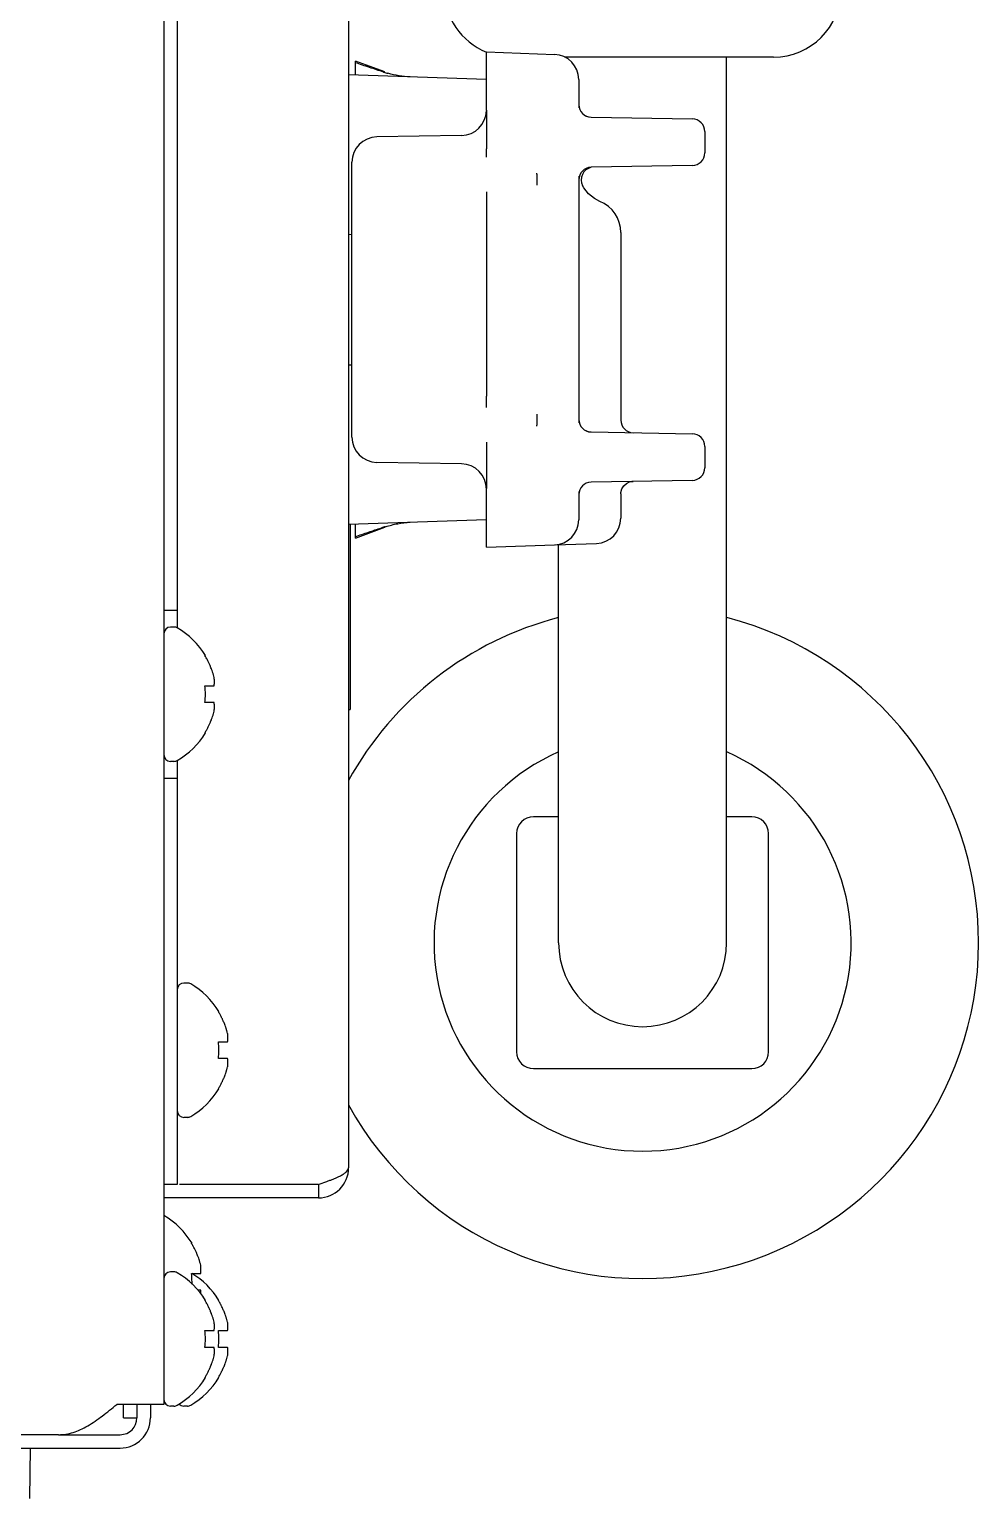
# Model space of a CAD drawing. Header units: millimetres. Extents: x -3169 to 1166, y -4146 to -91.
# Drawn here: x -1307 to -1250.5, y -2391.1 to -2303.6 of the extents above; entities that cross this region are included whole.
import ezdxf

# ---------------------------------------------------------------- set-up
doc = ezdxf.new("R2010")
doc.units = ezdxf.units.MM
doc.header["$LTSCALE"] = 23.1
doc.layers.get('0').update_dxf_attribs({"linetype": 'CONTINUOUS'})

msp = doc.modelspace()

# ---------------------------------------------------------------- linework, layer by layer
for p, q in [((-1299.016, -1491.962), (-1299.016, -2385.462)), ((-1298.216, -2285.162), (-1298.216, -2339.216)), ((-1288.016, -2285.062), (-1288.016, -2371.362)), ((-1285.856, -2306.101), (-1287.616, -2305.462)), ((-1287.616, -2306.284), (-1287.616, -2305.462)), ((-1279.816, -2304.912), (-1275.764, -2305.053)), ((-1279.816, -2308.381), (-1279.816, -2304.912)), ((-1262.717, -2305.212), (-1275.169, -2305.212)), ((-1265.516, -2357.962), (-1265.516, -2305.212)), ((-1279.816, -2306.557), (-1288.016, -2306.27)), ((-1274.316, -2306.552), (-1274.316, -2308.235)), ((-1279.816, -2308.381), (-1279.816, -2308.411)), ((-1279.816, -2308.411), (-1279.816, -2310.677)), ((-1273.579, -2308.793), (-1267.553, -2308.899)), ((-1281.29, -2309.881), (-1286.342, -2309.969)), ((-1266.816, -2309.649), (-1266.816, -2310.924)), ((-1287.816, -2327.854), (-1287.816, -2311.469)), ((-1267.553, -2311.674), (-1273.579, -2311.78)), ((-1276.816, -2312.189), (-1276.816, -2312.845)), ((-1274.316, -2312.316), (-1274.316, -2327.007)), ((-1279.816, -2313.909), (-1279.816, -2325.414)), ((-1288.016, -2315.77), (-1287.816, -2315.777)), ((-1271.816, -2315.662), (-1271.816, -2326.837)), ((-1288.016, -2323.553), (-1287.816, -2323.546)), ((-1276.816, -2326.478), (-1276.816, -2327.134)), ((-1273.579, -2327.543), (-1267.553, -2327.649)), ((-1266.816, -2328.399), (-1266.816, -2329.674)), ((-1281.29, -2329.442), (-1286.342, -2329.354)), ((-1279.816, -2328.646), (-1279.816, -2330.912)), ((-1279.816, -2334.412), (-1279.816, -2330.942)), ((-1274.316, -2331.088), (-1274.316, -2332.771)), ((-1267.553, -2330.424), (-1273.579, -2330.53)), ((-1271.816, -2331.236), (-1271.816, -2332.684)), ((-1279.816, -2332.766), (-1288.016, -2333.053)), ((-1287.916, -2333.049), (-1287.916, -2344.062)), ((-1287.616, -2333.862), (-1287.616, -2333.039)), ((-1287.616, -2333.862), (-1285.856, -2333.222)), ((-1279.816, -2334.412), (-1275.764, -2334.27)), ((-1275.724, -2334.269), (-1273.264, -2334.183)), ((-1275.516, -2357.962), (-1275.516, -2334.261)), ((-1299.016, -2338.162), (-1298.216, -2338.162)), ((-1298.416, -2339.162), (-1298.616, -2339.162)), ((-1296.571, -2340.862), (-1296.538, -2340.862)), ((-1296.571, -2342.662), (-1296.02, -2342.662)), ((-1296.02, -2343.662), (-1296.571, -2343.662)), ((-1288.016, -2344.062), (-1287.916, -2344.062)), ((-1296.538, -2345.462), (-1296.571, -2345.462)), ((-1298.416, -2347.162), (-1298.616, -2347.162)), ((-1298.216, -2347.107), (-1298.216, -2372.362)), ((-1299.016, -2348.162), (-1298.216, -2348.162)), ((-1275.516, -2350.462), (-1277.016, -2350.462)), ((-1264.016, -2350.462), (-1265.516, -2350.462)), ((-1278.016, -2351.462), (-1278.016, -2364.462)), ((-1263.016, -2364.462), (-1263.016, -2351.462)), ((-1297.616, -2360.362), (-1297.816, -2360.362)), ((-1295.771, -2362.062), (-1295.738, -2362.062)), ((-1295.771, -2363.862), (-1295.22, -2363.862)), ((-1295.22, -2364.862), (-1295.771, -2364.862)), ((-1277.016, -2365.462), (-1264.016, -2365.462)), ((-1295.738, -2366.662), (-1295.771, -2366.662)), ((-1297.616, -2368.362), (-1297.816, -2368.362)), ((-1298.216, -2372.362), (-1299.016, -2372.362)), ((-1289.816, -2372.362), (-1298.082, -2372.362)), ((-1289.816, -2372.362), (-1289.816, -2373.162)), ((-1289.816, -2373.162), (-1299.016, -2373.162)), ((-1297.371, -2375.862), (-1297.338, -2375.862)), ((-1298.416, -2377.562), (-1298.616, -2377.562)), ((-1297.371, -2377.662), (-1296.82, -2377.662)), ((-1296.82, -2378.662), (-1296.994, -2378.662)), ((-1296.571, -2379.262), (-1296.538, -2379.262)), ((-1295.771, -2379.262), (-1295.738, -2379.262)), ((-1296.571, -2381.062), (-1296.02, -2381.062)), ((-1295.771, -2381.062), (-1295.22, -2381.062)), ((-1296.02, -2382.062), (-1296.571, -2382.062)), ((-1295.22, -2382.062), (-1295.771, -2382.062)), ((-1296.538, -2383.862), (-1296.571, -2383.862)), ((-1295.738, -2383.862), (-1295.771, -2383.862)), ((-1299.016, -2385.462), (-1301.816, -2385.462)), ((-1301.416, -2386.262), (-1301.416, -2385.462)), ((-1301.416, -2386.262), (-1300.616, -2386.262)), ((-1300.616, -2385.462), (-1300.616, -2386.262)), ((-1299.816, -2385.462), (-1299.816, -2386.262)), ((-1298.416, -2385.562), (-1298.616, -2385.562)), ((-1297.616, -2385.562), (-1297.816, -2385.562)), ((-1305.28, -2387.262), (-2019.752, -2387.262)), ((-1305.28, -2387.262), (-1301.616, -2387.262)), ((-2022.416, -2388.062), (-1301.616, -2388.062)), ((-1306.966, -2388.062), (-1307.019, -2391.07))]:
    msp.add_line(p, q)
for points in [[(-1273.066, -2313.807), (-1273.38, -2313.647), (-1273.737, -2313.361), (-1274.02, -2313.001), (-1274.093, -2312.871)], [(-1271.816, -2331.236), (-1271.81, -2331.138), (-1271.752, -2330.933), (-1271.64, -2330.753), (-1271.481, -2330.611), (-1271.289, -2330.52), (-1271.079, -2330.486)]]:
    msp.add_lwpolyline(points)
for centre, radius, start, end in [((-1278.316, -2301.212), 4, 180, 247.94062), ((-1262.716, -2301.212), 4, 270, 0), ((-1275.816, -2306.552), 1.5, 0, 88), ((-1282.551, -2295.045), 11.566, 253.01063, 254.33957), ((-1273.566, -2308.044), 0.75, 180, 194.48827), ((-1273.566, -2308.044), 0.75, 179.9962, 268.99993), ((-1281.316, -2308.381), 1.5, 271, 358.84305), ((-1273.566, -2308.044), 0.75, 224.83878, 269), ((-1267.566, -2309.649), 0.75, 359.99999, 88.99954), ((-1286.316, -2311.469), 1.5, 91, 180), ((-1267.566, -2310.924), 0.75, 271.00046, 0.00001), ((-1273.566, -2312.529), 0.75, 91.00004, 180), ((-1273.427, -2312.527), 0.75, 101.56289, 207.31498), ((-1278.141, -2312.188), 1.325, 359.94766, 2.50992), ((-1273.816, -2315.662), 2, 0, 67.97569), ((-1278.141, -2327.135), 1.325, 357.4902, 0.05233), ((-1273.566, -2326.794), 0.75, 179.9962, 268.99993), ((-1273.566, -2326.794), 0.75, 224.83878, 269), ((-1271.066, -2326.837), 0.75, 180, 268.99999), ((-1286.316, -2327.854), 1.5, 180, 269), ((-1267.566, -2328.399), 0.75, 359.99999, 88.99954), ((-1281.316, -2330.942), 1.5, 0, 89), ((-1267.566, -2329.674), 0.75, 271.00046, 0.00001), ((-1273.566, -2331.279), 0.75, 91.00004, 180), ((-1275.816, -2332.771), 1.5, 272, 0), ((-1273.316, -2332.684), 1.5, 272, 360), ((-1281.391, -2348.152), 15.61, 106.48789, 107.38526), ((-1270.516, -2357.962), 20, 104.49769, 151.13315), ((-1270.516, -2357.962), 20, 208.86685, 75.50231), ((-1298.616, -2339.562), 0.4, 90, 180), ((-1298.416, -2339.562), 0.4, 59.69882, 90), ((-1300.636, -2343.36), 4.8, 31.37271, 59.69882), ((-1300.624, -2343.348), 4.755, 28.9687, 31.53408), ((-1300.62, -2343.346), 4.75, 28.00738, 28.96837), ((-1300.617, -2343.345), 4.747, 26.68125, 28.00741), ((-1300.614, -2343.343), 4.744, 25.54022, 26.6812), ((-1300.61, -2343.341), 4.74, 24.57218, 25.5402), ((-1300.606, -2343.339), 4.735, 23.31747, 24.5722), ((-1300.601, -2343.337), 4.73, 22.54738, 23.31738), ((-1300.595, -2343.335), 4.723, 21.00254, 22.54756), ((-1300.588, -2343.332), 4.715, 20.5181, 21.00225), ((-1300.577, -2343.328), 4.704, 18.46559, 20.51874), ((-1300.559, -2343.322), 4.684, 17.37727, 18.46505), ((-1300.544, -2343.317), 4.669, 16.39488, 17.37721), ((-1300.513, -2343.308), 4.637, 14.31758, 16.39637), ((-1298.009, -2342.415), 2.005, 5.14015, 7.27441), ((-1297.987, -2342.413), 1.982, 4.28565, 5.13722), ((-1297.974, -2342.412), 1.97, 3.0233, 4.28602), ((-1297.964, -2342.412), 1.96, 1.99641, 3.02279), ((-1297.966, -2342.411), 1.962, 356.78409, 357.62352), ((-1297.958, -2342.412), 1.953, 0.92611, 1.99638), ((-1297.959, -2342.411), 1.955, 357.62337, 358.84548), ((-1297.955, -2342.412), 1.951, 359.80058, 0.92582), ((-1297.955, -2342.412), 1.951, 358.84587, 359.80052), ((-1300.324, -2343.162), 3.786, 0.00886, 7.59866), ((-1300.324, -2343.161), 3.786, 352.40134, 359.99114), ((-1298.01, -2342.407), 2.006, 352.72591, 354.7415), ((-1297.989, -2342.41), 1.985, 354.74422, 355.39912), ((-1297.977, -2342.41), 1.973, 355.39843, 356.78331), ((-1300.513, -2343.015), 4.637, 343.60363, 345.68242), ((-1298.01, -2343.916), 2.006, 5.2585, 7.27409), ((-1298.009, -2343.908), 2.005, 352.72561, 354.85983), ((-1297.989, -2343.913), 1.985, 4.6009, 5.25576), ((-1297.986, -2343.91), 1.982, 354.86274, 355.71439), ((-1297.977, -2343.913), 1.973, 3.21665, 4.6016), ((-1297.974, -2343.911), 1.97, 355.71404, 356.97664), ((-1297.966, -2343.912), 1.962, 2.37652, 3.21587), ((-1297.964, -2343.911), 1.959, 356.97715, 358.00366), ((-1297.959, -2343.912), 1.955, 1.15446, 2.37669), ((-1297.958, -2343.911), 1.954, 358.00369, 359.07382), ((-1297.955, -2343.912), 1.951, 0.19954, 1.15407), ((-1297.955, -2343.912), 1.95, 359.07411, 0.19949), ((-1300.617, -2342.978), 4.747, 331.99259, 333.31875), ((-1300.614, -2342.98), 4.744, 333.3188, 334.45978), ((-1300.61, -2342.982), 4.74, 334.45979, 335.42782), ((-1300.606, -2342.984), 4.735, 335.4278, 336.68253), ((-1300.601, -2342.986), 4.73, 336.68262, 337.45262), ((-1300.595, -2342.988), 4.723, 337.45244, 338.99746), ((-1300.588, -2342.991), 4.715, 338.99775, 339.4819), ((-1300.577, -2342.995), 4.704, 339.48126, 341.53441), ((-1300.559, -2343.001), 4.684, 341.53495, 342.62273), ((-1300.544, -2343.006), 4.669, 342.62279, 343.60512), ((-1300.636, -2342.963), 4.8, 300.30118, 328.62729), ((-1300.624, -2342.975), 4.755, 328.46592, 331.0313), ((-1300.62, -2342.977), 4.75, 331.03163, 331.99262), ((-1298.616, -2346.762), 0.4, 180, 270), ((-1270.516, -2357.962), 12.415, 113.77715, 66.22285), ((-1298.416, -2346.762), 0.4, 270, 300.30118), ((-1277.016, -2351.462), 1, 90, 180), ((-1264.016, -2351.462), 1, 0, 90), ((-1270.516, -2357.962), 5, 180, 0), ((-1297.816, -2360.762), 0.4, 90, 180), ((-1297.616, -2360.762), 0.4, 59.69882, 90), ((-1299.836, -2364.56), 4.8, 31.37271, 59.69882), ((-1299.824, -2364.548), 4.755, 28.9687, 31.53408), ((-1299.82, -2364.546), 4.75, 28.00738, 28.96837), ((-1299.817, -2364.545), 4.747, 26.68125, 28.00741), ((-1299.814, -2364.543), 4.744, 25.54022, 26.6812), ((-1299.81, -2364.541), 4.74, 24.57218, 25.5402), ((-1299.806, -2364.539), 4.735, 23.31747, 24.5722), ((-1299.801, -2364.537), 4.73, 22.54738, 23.31738), ((-1299.795, -2364.535), 4.723, 21.00254, 22.54756), ((-1299.788, -2364.532), 4.715, 20.5181, 21.00225), ((-1299.777, -2364.528), 4.704, 18.46559, 20.51874), ((-1299.759, -2364.522), 4.684, 17.37727, 18.46505), ((-1299.744, -2364.517), 4.669, 16.39488, 17.37721), ((-1299.713, -2364.508), 4.637, 14.31758, 16.39637), ((-1297.209, -2363.615), 2.005, 5.14015, 7.27441), ((-1297.187, -2363.613), 1.982, 4.28565, 5.13722), ((-1297.174, -2363.612), 1.97, 3.0233, 4.28602), ((-1297.164, -2363.612), 1.96, 1.99641, 3.02279), ((-1299.524, -2364.362), 3.786, 0.00886, 7.59866), ((-1299.524, -2364.361), 3.786, 352.40134, 359.99114), ((-1297.21, -2363.607), 2.006, 352.72591, 354.7415), ((-1297.189, -2363.61), 1.985, 354.74422, 355.39912), ((-1297.177, -2363.61), 1.973, 355.39843, 356.78331), ((-1297.166, -2363.611), 1.962, 356.78409, 357.62352), ((-1297.158, -2363.612), 1.953, 0.92611, 1.99638), ((-1297.159, -2363.611), 1.955, 357.62337, 358.84548), ((-1297.155, -2363.612), 1.951, 359.80058, 0.92582), ((-1297.155, -2363.612), 1.951, 358.84587, 359.80052), ((-1297.21, -2365.116), 2.006, 5.2585, 7.27409), ((-1297.189, -2365.113), 1.985, 4.6009, 5.25576), ((-1297.186, -2365.11), 1.982, 354.86274, 355.71439), ((-1297.177, -2365.113), 1.973, 3.21665, 4.6016), ((-1297.174, -2365.111), 1.97, 355.71404, 356.97664), ((-1297.166, -2365.112), 1.962, 2.37652, 3.21587), ((-1297.164, -2365.111), 1.959, 356.97715, 358.00366), ((-1297.159, -2365.112), 1.955, 1.15446, 2.37669), ((-1297.158, -2365.111), 1.954, 358.00369, 359.07382), ((-1297.155, -2365.112), 1.951, 0.19954, 1.15407), ((-1297.155, -2365.112), 1.95, 359.07411, 0.19949), ((-1277.016, -2364.462), 1, 180, 270), ((-1264.016, -2364.462), 1, 270, 0), ((-1299.806, -2364.184), 4.735, 335.4278, 336.68253), ((-1299.801, -2364.186), 4.73, 336.68262, 337.45262), ((-1299.795, -2364.188), 4.723, 337.45244, 338.99746), ((-1299.788, -2364.191), 4.715, 338.99775, 339.4819), ((-1299.777, -2364.195), 4.704, 339.48126, 341.53441), ((-1299.759, -2364.201), 4.684, 341.53495, 342.62273), ((-1299.744, -2364.206), 4.669, 342.62279, 343.60512), ((-1299.713, -2364.215), 4.637, 343.60363, 345.68242), ((-1297.209, -2365.108), 2.005, 352.72561, 354.85983), ((-1299.836, -2364.163), 4.8, 300.30118, 328.62729), ((-1299.824, -2364.175), 4.755, 328.46592, 331.0313), ((-1299.82, -2364.177), 4.75, 331.03163, 331.99262), ((-1299.817, -2364.178), 4.747, 331.99259, 333.31875), ((-1299.814, -2364.18), 4.744, 333.3188, 334.45978), ((-1299.81, -2364.182), 4.74, 334.45979, 335.42782), ((-1297.816, -2367.962), 0.4, 180, 270), ((-1297.616, -2367.962), 0.4, 270, 300.30118), ((-1289.816, -2371.362), 1.8, 270, 0), ((-1301.436, -2378.36), 4.8, 31.37271, 59.69882), ((-1301.424, -2378.348), 4.755, 28.9687, 31.53408), ((-1301.42, -2378.346), 4.75, 28.00738, 28.96837), ((-1301.417, -2378.345), 4.747, 26.68125, 28.00741), ((-1301.414, -2378.343), 4.744, 25.54022, 26.6812), ((-1301.41, -2378.341), 4.74, 24.57218, 25.5402), ((-1301.406, -2378.339), 4.735, 23.31747, 24.5722), ((-1301.401, -2378.337), 4.73, 22.54738, 23.31738), ((-1301.395, -2378.335), 4.723, 21.00254, 22.54756), ((-1301.388, -2378.332), 4.715, 20.5181, 21.00225), ((-1301.377, -2378.328), 4.704, 18.46559, 20.51874), ((-1301.359, -2378.322), 4.684, 17.37727, 18.46505), ((-1301.344, -2378.317), 4.669, 16.39488, 17.37721), ((-1301.313, -2378.308), 4.637, 14.31758, 16.39637), ((-1298.809, -2377.415), 2.005, 5.14015, 7.27441), ((-1298.787, -2377.413), 1.982, 4.28565, 5.13722), ((-1298.774, -2377.412), 1.97, 3.0233, 4.28602), ((-1298.764, -2377.412), 1.96, 1.99641, 3.02279), ((-1298.766, -2377.411), 1.962, 356.78409, 357.62352), ((-1298.758, -2377.412), 1.953, 0.92611, 1.99638), ((-1298.759, -2377.411), 1.955, 357.62337, 358.84548), ((-1298.755, -2377.412), 1.951, 359.80058, 0.92582), ((-1298.755, -2377.412), 1.951, 358.84587, 359.80052), ((-1298.616, -2377.962), 0.4, 90, 180), ((-1298.416, -2377.962), 0.4, 59.69882, 90), ((-1300.636, -2381.76), 4.8, 31.37271, 59.69882), ((-1301.124, -2378.162), 3.786, 0.00886, 7.59866), ((-1299.836, -2381.76), 4.8, 31.37271, 58.77327), ((-1301.111, -2378.161), 3.773, 358.05727, 359.99975), ((-1298.81, -2377.407), 2.006, 352.72591, 354.7415), ((-1298.789, -2377.41), 1.985, 354.74422, 355.39912), ((-1298.777, -2377.41), 1.973, 355.39843, 356.78331), ((-1298.81, -2378.916), 2.006, 5.2585, 7.27409), ((-1298.789, -2378.913), 1.985, 4.6009, 5.25576), ((-1298.777, -2378.913), 1.973, 3.21665, 4.6016), ((-1298.766, -2378.912), 1.962, 2.37652, 3.21587), ((-1298.759, -2378.912), 1.955, 1.16343, 2.37668), ((-1300.624, -2381.748), 4.755, 28.9687, 31.53408), ((-1299.824, -2381.748), 4.755, 28.9687, 31.53408), ((-1300.62, -2381.746), 4.75, 28.00738, 28.96837), ((-1300.617, -2381.745), 4.747, 26.68125, 28.00741), ((-1300.614, -2381.743), 4.744, 25.54022, 26.6812), ((-1300.61, -2381.741), 4.74, 24.57218, 25.5402), ((-1300.606, -2381.739), 4.735, 23.31747, 24.5722), ((-1300.601, -2381.737), 4.73, 22.54738, 23.31738), ((-1300.595, -2381.735), 4.723, 21.00254, 22.54756), ((-1300.588, -2381.732), 4.715, 20.5181, 21.00225), ((-1300.577, -2381.728), 4.704, 18.46559, 20.51874), ((-1299.82, -2381.746), 4.75, 28.00738, 28.96837), ((-1299.817, -2381.745), 4.747, 26.68125, 28.00741), ((-1299.814, -2381.743), 4.744, 25.54022, 26.6812), ((-1299.81, -2381.741), 4.74, 24.57218, 25.5402), ((-1299.806, -2381.739), 4.735, 23.31747, 24.5722), ((-1299.801, -2381.737), 4.73, 22.54738, 23.31738), ((-1299.795, -2381.735), 4.723, 21.00254, 22.54756), ((-1299.788, -2381.732), 4.715, 20.5181, 21.00225), ((-1299.777, -2381.728), 4.704, 18.46559, 20.51874), ((-1300.559, -2381.722), 4.684, 17.37727, 18.46505), ((-1300.544, -2381.717), 4.669, 16.39488, 17.37721), ((-1300.513, -2381.708), 4.637, 14.31758, 16.39637), ((-1298.009, -2380.815), 2.005, 5.14015, 7.27441), ((-1298.01, -2380.807), 2.006, 352.72591, 354.7415), ((-1297.989, -2380.81), 1.985, 354.74422, 355.39912), ((-1297.987, -2380.813), 1.982, 4.28565, 5.13722), ((-1297.977, -2380.81), 1.973, 355.39843, 356.78331), ((-1297.974, -2380.812), 1.97, 3.0233, 4.28602), ((-1297.964, -2380.812), 1.96, 1.99641, 3.02279), ((-1297.966, -2380.811), 1.962, 356.78409, 357.62352), ((-1297.958, -2380.812), 1.953, 0.92611, 1.99638), ((-1297.959, -2380.811), 1.955, 357.62337, 358.84548), ((-1297.955, -2380.812), 1.951, 359.80058, 0.92582), ((-1297.955, -2380.812), 1.951, 358.84587, 359.80052), ((-1299.759, -2381.722), 4.684, 17.37727, 18.46505), ((-1299.744, -2381.717), 4.669, 16.39488, 17.37721), ((-1299.713, -2381.708), 4.637, 14.31758, 16.39637), ((-1297.209, -2380.815), 2.005, 5.14015, 7.27441), ((-1297.21, -2380.807), 2.006, 352.72591, 354.7415), ((-1297.189, -2380.81), 1.985, 354.74422, 355.39912), ((-1297.187, -2380.813), 1.982, 4.28565, 5.13722), ((-1297.177, -2380.81), 1.973, 355.39843, 356.78331), ((-1297.174, -2380.812), 1.97, 3.0233, 4.28602), ((-1297.164, -2380.812), 1.96, 1.99641, 3.02279), ((-1297.166, -2380.811), 1.962, 356.78409, 357.62352), ((-1297.158, -2380.812), 1.953, 0.92611, 1.99638), ((-1297.159, -2380.811), 1.955, 357.62337, 358.84548), ((-1297.155, -2380.812), 1.951, 359.80058, 0.92582), ((-1297.155, -2380.812), 1.951, 358.84587, 359.80052), ((-1300.324, -2381.562), 3.786, 0.00886, 7.59866), ((-1300.324, -2381.561), 3.786, 352.40134, 359.99114), ((-1299.524, -2381.562), 3.786, 0.00886, 7.59866), ((-1299.524, -2381.561), 3.786, 352.40134, 359.99114), ((-1300.544, -2381.406), 4.669, 342.62279, 343.60512), ((-1300.513, -2381.415), 4.637, 343.60363, 345.68242), ((-1298.01, -2382.316), 2.006, 5.2585, 7.27409), ((-1298.009, -2382.308), 2.005, 352.72561, 354.85983), ((-1297.989, -2382.313), 1.985, 4.6009, 5.25576), ((-1297.986, -2382.31), 1.982, 354.86274, 355.71439), ((-1297.977, -2382.313), 1.973, 3.21665, 4.6016), ((-1297.974, -2382.311), 1.97, 355.71404, 356.97664), ((-1297.966, -2382.312), 1.962, 2.37652, 3.21587), ((-1297.964, -2382.311), 1.959, 356.97715, 358.00366), ((-1297.959, -2382.312), 1.955, 1.15446, 2.37669), ((-1297.958, -2382.311), 1.954, 358.00369, 359.07382), ((-1297.955, -2382.312), 1.951, 0.19954, 1.15407), ((-1297.955, -2382.312), 1.95, 359.07411, 0.19949), ((-1299.744, -2381.406), 4.669, 342.62279, 343.60512), ((-1299.713, -2381.415), 4.637, 343.60363, 345.68242), ((-1297.21, -2382.316), 2.006, 5.2585, 7.27409), ((-1297.209, -2382.308), 2.005, 352.72561, 354.85983), ((-1297.189, -2382.313), 1.985, 4.6009, 5.25576), ((-1297.186, -2382.31), 1.982, 354.86274, 355.71439), ((-1297.177, -2382.313), 1.973, 3.21665, 4.6016), ((-1297.174, -2382.311), 1.97, 355.71404, 356.97664), ((-1297.166, -2382.312), 1.962, 2.37652, 3.21587), ((-1297.164, -2382.311), 1.959, 356.97715, 358.00366), ((-1297.159, -2382.312), 1.955, 1.15446, 2.37669), ((-1297.158, -2382.311), 1.954, 358.00369, 359.07382), ((-1297.155, -2382.312), 1.951, 0.19954, 1.15407), ((-1297.155, -2382.312), 1.95, 359.07411, 0.19949), ((-1300.62, -2381.377), 4.75, 331.03163, 331.99262), ((-1300.617, -2381.378), 4.747, 331.99259, 333.31875), ((-1300.614, -2381.38), 4.744, 333.3188, 334.45978), ((-1300.61, -2381.382), 4.74, 334.45979, 335.42782), ((-1300.606, -2381.384), 4.735, 335.4278, 336.68253), ((-1300.601, -2381.386), 4.73, 336.68262, 337.45262), ((-1300.595, -2381.388), 4.723, 337.45244, 338.99746), ((-1300.588, -2381.391), 4.715, 338.99775, 339.4819), ((-1300.577, -2381.395), 4.704, 339.48126, 341.53441), ((-1300.559, -2381.401), 4.684, 341.53495, 342.62273), ((-1299.82, -2381.377), 4.75, 331.03163, 331.99262), ((-1299.817, -2381.378), 4.747, 331.99259, 333.31875), ((-1299.814, -2381.38), 4.744, 333.3188, 334.45978), ((-1299.81, -2381.382), 4.74, 334.45979, 335.42782), ((-1299.806, -2381.384), 4.735, 335.4278, 336.68253), ((-1299.801, -2381.386), 4.73, 336.68262, 337.45262), ((-1299.795, -2381.388), 4.723, 337.45244, 338.99746), ((-1299.788, -2381.391), 4.715, 338.99775, 339.4819), ((-1299.777, -2381.395), 4.704, 339.48126, 341.53441), ((-1299.759, -2381.401), 4.684, 341.53495, 342.62273), ((-1300.636, -2381.363), 4.8, 300.30118, 328.62729), ((-1299.836, -2381.363), 4.8, 300.30118, 328.62729), ((-1300.624, -2381.375), 4.755, 328.46592, 331.0313), ((-1299.824, -2381.375), 4.755, 328.46592, 331.0313), ((-1298.616, -2385.162), 0.4, 180, 270), ((-1301.616, -2386.262), 1.8, 270, 0), ((-1301.616, -2386.262), 1, 270, 0), ((-1298.416, -2385.162), 0.4, 270, 300.30118), ((-1297.816, -2385.162), 0.4, 223.25523, 270), ((-1297.616, -2385.162), 0.4, 270, 300.30118)]:
    msp.add_arc(centre, radius, start, end)
for points, knots in [([(-1285.931, -2306.106), (-1286.214, -2306.02), (-1286.776, -2305.835), (-1287.336, -2305.644), (-1287.616, -2305.548)], [0, 0, 0, 0, 0.499991, 1, 1, 1, 1]), ([(-1284.347, -2306.399), (-1284.572, -2306.391), (-1285.02, -2306.345), (-1285.457, -2306.242), (-1285.673, -2306.182)], [0, 0, 0, 0, 0.499941, 1, 1, 1, 1]), ([(-1279.812, -2311.173), (-1279.813, -2311.155), (-1279.813, -2311.1), (-1279.815, -2310.994), (-1279.816, -2310.846), (-1279.816, -2310.736), (-1279.816, -2310.677)], [0, 0, 0, 0, 0.10917, 0.333349, 0.643646, 1, 1, 1, 1]), ([(-1279.812, -2313.237), (-1279.812, -2313.305), (-1279.814, -2313.529), (-1279.816, -2313.753), (-1279.816, -2313.909)], [0, 0, 0, 0, 0.304671, 1, 1, 1, 1]), ([(-1279.812, -2326.086), (-1279.812, -2326.018), (-1279.814, -2325.794), (-1279.816, -2325.57), (-1279.816, -2325.414)], [0, 0, 0, 0, 0.304676, 1, 1, 1, 1]), ([(-1279.812, -2328.15), (-1279.813, -2328.168), (-1279.813, -2328.223), (-1279.815, -2328.329), (-1279.816, -2328.477), (-1279.816, -2328.587), (-1279.816, -2328.646)], [0, 0, 0, 0, 0.10917, 0.333351, 0.643649, 1, 1, 1, 1]), ([(-1287.616, -2333.775), (-1287.357, -2333.686), (-1286.838, -2333.509), (-1286.317, -2333.337), (-1286.055, -2333.255)], [0, 0, 0, 0, 0.500006, 1, 1, 1, 1]), ([(-1285.821, -2333.184), (-1285.582, -2333.113), (-1285.096, -2332.988), (-1284.597, -2332.933), (-1284.347, -2332.924)], [0, 0, 0, 0, 0.500098, 1, 1, 1, 1]), ([(-1288.502, -2371.84), (-1288.431, -2371.804), (-1288.304, -2371.731), (-1288.118, -2371.596), (-1288.016, -2371.452), (-1288.016, -2371.362)], [0, 0, 0, 0, 0.3393, 0.6157, 1, 1, 1, 1]), ([(-1289.816, -2372.362), (-1289.67, -2372.31), (-1289.476, -2372.241), (-1289.283, -2372.17), (-1289.236, -2372.152)], [0, 0, 0, 0, 0.754658, 1, 1, 1, 1]), ([(-1289.236, -2372.152), (-1289.167, -2372.127), (-1288.919, -2372.032), (-1288.673, -2371.929), (-1288.502, -2371.84)], [0, 0, 0, 0, 0.274106, 1, 1, 1, 1]), ([(-1305.28, -2387.262), (-1305.135, -2387.262), (-1304.842, -2387.238), (-1304.405, -2387.132), (-1303.97, -2386.963), (-1303.38, -2386.654), (-1302.657, -2386.148), (-1302.102, -2385.695), (-1301.816, -2385.462)], [0, 0, 0, 0, 0.109095, 0.220846, 0.337344, 0.459765, 0.722091, 1, 1, 1, 1])]:
    msp.add_open_spline(points, degree=3, knots=knots)

doc.saveas('drawing.dxf')
